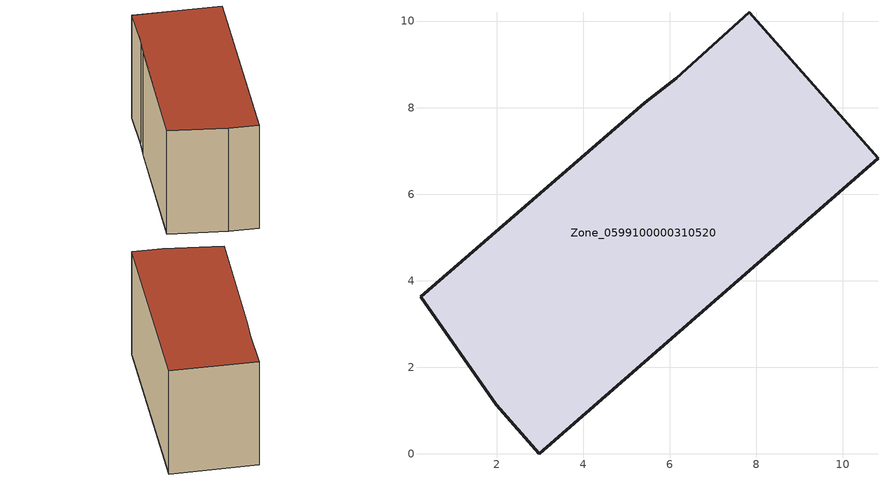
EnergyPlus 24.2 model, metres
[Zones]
Zone_0599100000310520
 floor ground (C_G): 2.99,0 1.99,1.14 0.24,3.63 5.42,8.11 6.15,8.68 7.84,10.21 10.81,6.83 z0
 wall outside (C_F): 10.81,6.83 7.84,10.21 6.15,8.68 5.42,8.11 0.24,3.63 1.99,1.14 2.99,0 10.81,6.83 z0:6.19
 roof outside (C_R): 1.99,1.14 2.99,0 10.81,6.83 7.84,10.21 6.15,8.68 5.42,8.11 0.24,3.63 z6.19
[BUILDING]
Pand.0599100000310520: North Axis=0; Terrain=City; Loads Convergence Tolerance Value=0.04; Temperature Convergence Tolerance Value=0.4; Solar Distribution=FullExterior; Maximum Number of Warmup Days=25; Minimum Number of Warmup Days=1
[Site:Location]
Rotterdam.The.Hague.AP_ZH_NLD Design_Conditions: Latitude=51.96; Longitude=4.45; Time Zone=1; Elevation=-4.5
[SITE:GROUNDTEMPERATURE:BUILDINGSURFACE]
18, 18, 18, 18, 18, 18, 18, 18, 18, 18, 18, 18
[MATERIAL] Thermal Absorptance=0.9; Solar Absorptance=0.7; Visible Absorptance=0.7
Name | Roughness | Thickness | Conductivity | Density | Specific Heat
G.TI.1946 | MediumSmooth | 0.15 | 1 | 540 | 1210
F.TI.1946 | Rough | 0.3 | 0.857143 | 1920 | 840
R.TI.1946 | MediumRough | 0.2 | 0.1 | 1500 | 1000
[CONSTRUCTION]
C_G: G.TI.1946
C_F: F.TI.1946
C_R: R.TI.1946
[ZONE]
Zone_0599100000310520: Type=1; Multiplier=1; Ceiling Height=Autocalculate; Volume=Autocalculate; Floor Area=autocalculate; Part of Total Floor Area=Yes
[ZONEINFILTRATION:DESIGNFLOWRATE]
Infil_Zone_0599100000310520: Zone or ZoneList or Space or SpaceList=Zone_0599100000310520; Schedule=AlwaysOn; Design Flow Rate Calculation Method=Flow/Area; Flow Rate per Floor Area=0.003; Constant Term Coefficient=1; Temperature Term Coefficient=0; Velocity Term Coefficient=0; Velocity Squared Term Coefficient=0
[HVACTEMPLATE:ZONE:IDEALLOADSAIRSYSTEM]
Zone_0599100000310520: Maximum Heating Supply Air Temperature=50; Minimum Cooling Supply Air Temperature=13; Maximum Heating Supply Air Humidity Ratio=0.0156; Minimum Cooling Supply Air Humidity Ratio=0.0077; Heating Limit=NoLimit; Cooling Limit=NoLimit; Dehumidification Control Type=ConstantSensibleHeatRatio; Cooling Sensible Heat Ratio=0.7; Dehumidification Setpoint=60; Humidification Control Type=None; Humidification Setpoint=30; Outdoor Air Method=None; Outdoor Air Flow Rate per Person=0.00944; Outdoor Air Flow Rate per Zone Floor Area=0; Outdoor Air Flow Rate per Zone=0; Demand Controlled Ventilation Type=None; Outdoor Air Economizer Type=NoEconomizer; Heat Recovery Type=None; Sensible Heat Recovery Effectiveness=0.7; Latent Heat Recovery Effectiveness=0.65
[ZONECONTROL:THERMOSTAT]
ThermostatControl_Zone_0599100000310520: Zone or ZoneList=Zone_0599100000310520; Control Type Schedule=DualSetpointControlType; Control 1=Thermostat_Zone_0599100000310520; Temperature Difference Between Cutout And Setpoint=0
[THERMOSTATSETPOINT:DUALSETPOINT]
Thermostat_Zone_0599100000310520: Heating Setpoint Temperature Schedule=HeatingSetpoint_Zone_0599100000310520; Cooling Setpoint Temperature Schedule=CoolingSetpoint_Zone_0599100000310520
[SCHEDULE:COMPACT]
HeatingSetpoint_Zone_0599100000310520: Through: 12/31, For: AllDays, Until: 24:00, 21
CoolingSetpoint_Zone_0599100000310520: Through: 12/31, For: AllDays, Until: 24:00, 24
DualSetpointControlType: Through: 12/31, For: AllDays, Until: 24:00, 4
AlwaysOn: Through: 12/31, For: AllDays, Until: 24:00, 1
